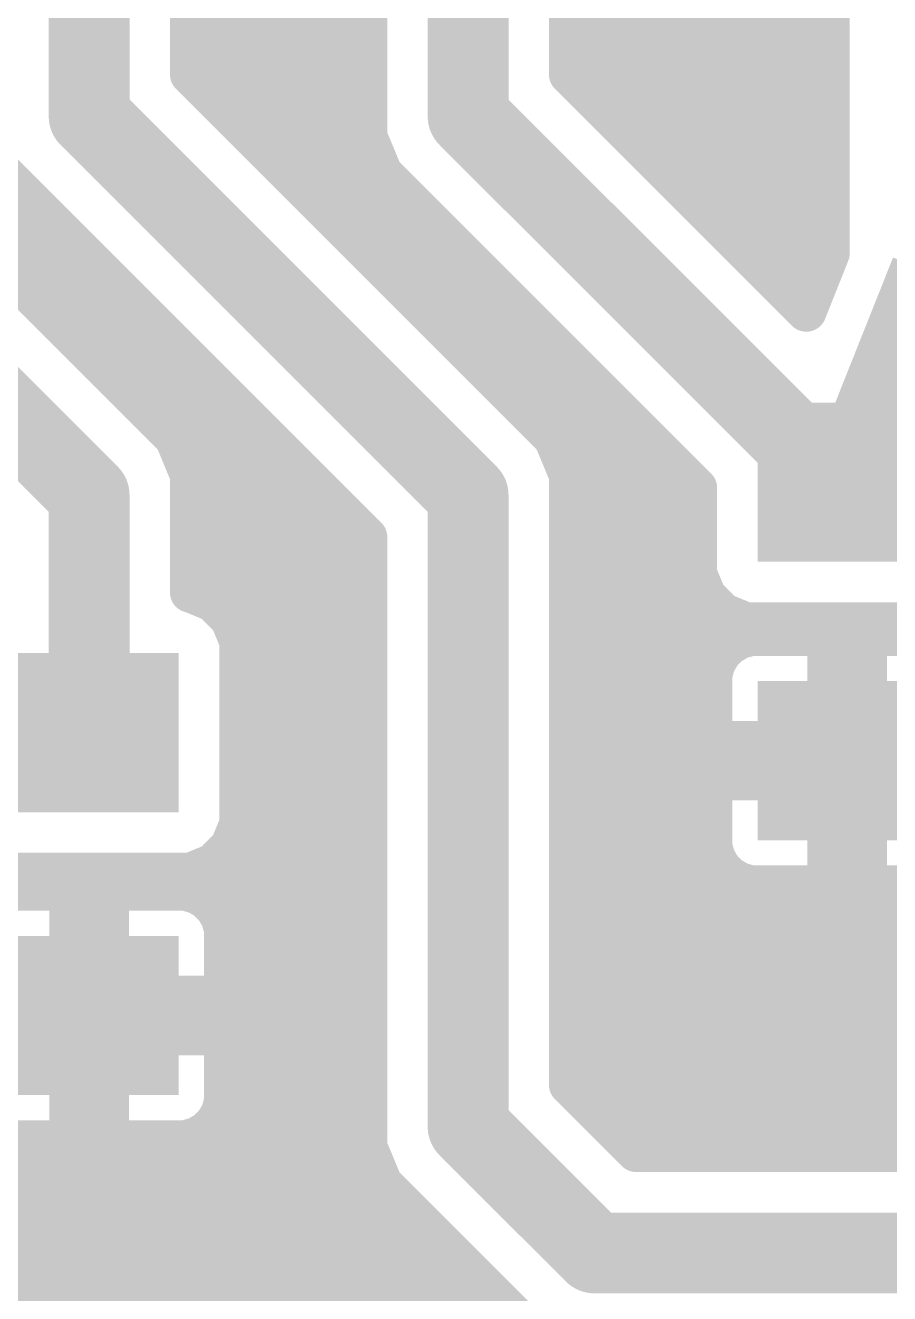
# Model space of a CAD drawing. Extents: x 0.9 to 48.7, y 1 to 48.5.
# Drawn here: x 20.95 to 29.64, y 11.02 to 23.77 of the extents above; entities that cross this region are included whole.
import ezdxf

# ---------------------------------------------------------------- set-up
doc = ezdxf.new("R2010")
doc.units = 0
doc.layers.add('1', color=22, linetype='CONTINUOUS')

# ---------------------------------------------------------------- blocks, each defined once
blk = doc.blocks.new('RECT')
blk.add_solid([(-0.5, -0.5), (0.5, -0.5), (-0.5, 0.5), (0.5, 0.5)])

msp = doc.modelspace()

# ---------------------------------------------------------------- linework, layer by layer
at = {"layer": '1'}
for points, const_width in [([(25.4, 22.86), (25.4, 26.67)], 0.8128), ([(26.416, 23.2808), (26.416, 26.8721)], 0.4064), ([(24.384, 26.2492), (24.384, 22.6579)], 0.4064), ([(21.59, 22.86), (21.59, 25.88)], 0.8128), ([(22.606, 23.2808), (22.606, 26.0821)], 0.4064), ([(29.034, 24.2064), (29.034, 21.4848)], 0.4064), ([(22.606, 23.9776), (24.384, 23.9776)], 0.4064), ([(26.416, 23.9776), (29.034, 23.9776)], 0.4064), ([(22.606, 23.5712), (24.384, 23.5712)], 0.4064), ([(26.416, 23.5712), (29.034, 23.5712)], 0.4064), ([(26.2613, 19.6255), (22.606, 23.2808)], 0.4064), ([(28.8, 20.8969), (26.416, 23.2808)], 0.4064), ([(22.722, 23.1648), (24.384, 23.1648)], 0.4064), ([(26.532, 23.1648), (29.034, 23.1648)], 0.4064), ([(25.4, 19.05), (21.59, 22.86)], 0.8128), ([(29.08, 19.18), (25.4, 22.86)], 0.8128), ([(23.1284, 22.7584), (24.384, 22.7584)], 0.4064), ([(26.9384, 22.7584), (29.034, 22.7584)], 0.4064), ([(24.384, 22.6579), (24.5387, 22.2845)], 0.4064), ([(20.7287, 22.2845), (21.0145, 21.9987)], 0.4064), ([(23.5348, 22.352), (24.5107, 22.352)], 0.4064), ([(24.5387, 22.2845), (24.8245, 21.9987)], 0.4064), ([(27.3448, 22.352), (29.034, 22.352)], 0.4064), ([(21.0145, 21.9987), (24.384, 18.6292)], 0.4064), ([(24.8245, 21.9987), (27.7004, 19.1228)], 0.4064), ([(20.496, 21.9456), (21.0676, 21.9456)], 0.4064), ([(23.9412, 21.9456), (24.8776, 21.9456)], 0.4064), ([(27.7512, 21.9456), (29.034, 21.9456)], 0.4064), ([(22.1655, 19.9113), (20.496, 21.5808)], 0.4064), ([(20.5376, 21.5392), (21.474, 21.5392)], 0.4064), ([(24.3476, 21.5392), (25.284, 21.5392)], 0.4064), ([(28.1576, 21.5392), (29.034, 21.5392)], 0.4064), ([(29.034, 21.4848), (28.8, 20.8969)], 0.4064), ([(30.05, 21.29), (29.21, 19.18)], 0.8128), ([(19.48, 21.16), (21.59, 19.05)], 0.8128), ([(20.944, 21.1328), (21.8804, 21.1328)], 0.4064), ([(24.754, 21.1328), (25.6904, 21.1328)], 0.4064), ([(28.564, 21.1328), (28.8939, 21.1328)], 0.4064), ([(21.3504, 20.7264), (22.2868, 20.7264)], 0.4064), ([(25.1604, 20.7264), (26.0968, 20.7264)], 0.4064), ([(21.7568, 20.32), (22.6932, 20.32)], 0.4064), ([(25.5668, 20.32), (26.5032, 20.32)], 0.4064), ([(22.1632, 19.9136), (23.0996, 19.9136)], 0.4064), ([(22.4513, 19.6255), (22.1655, 19.9113)], 0.4064), ([(25.9732, 19.9136), (26.9096, 19.9136)], 0.4064), ([(22.606, 19.2521), (22.4513, 19.6255)], 0.4064), ([(26.416, 19.2521), (26.2613, 19.6255)], 0.4064), ([(22.5003, 19.5072), (23.506, 19.5072)], 0.4064), ([(26.3103, 19.5072), (27.316, 19.5072)], 0.4064), ([(29.21, 19.18), (29.08, 19.18)], 0.8128), ([(21.59, 19.05), (21.59, 16.662)], 0.8128), ([(22.606, 18.0716), (22.606, 19.2521)], 0.4064), ([(25.4, 12.7), (25.4, 19.05)], 0.8128), ([(26.416, 13.1208), (26.416, 19.2521)], 0.4064), ([(22.606, 19.1008), (23.9124, 19.1008)], 0.4064), ([(26.416, 19.1008), (27.7004, 19.1008)], 0.4064), ([(27.7004, 19.1228), (27.7004, 18.2587)], 0.4064), ([(22.606, 18.6944), (24.3188, 18.6944)], 0.4064), ([(26.416, 18.6944), (27.7004, 18.6944)], 0.4064), ([(24.384, 18.6292), (24.384, 12.4979)], 0.4064), ([(22.606, 18.288), (24.384, 18.288)], 0.4064), ([(26.416, 18.288), (27.7004, 18.288)], 0.4064), ([(27.7004, 18.2587), (27.7932, 18.0347)], 0.4064), ([(22.6128, 18.0716), (22.606, 18.0716)], 0.4064), ([(22.8368, 17.9788), (22.6128, 18.0716)], 0.4064), ([(23.0083, 17.8073), (22.8368, 17.9788)], 0.4064), ([(27.7932, 18.0347), (27.9647, 17.8632)], 0.4064), ([(22.934, 17.8816), (24.384, 17.8816)], 0.4064), ([(23.1011, 17.5833), (23.0083, 17.8073)], 0.4064), ([(26.416, 17.8816), (27.9463, 17.8816)], 0.4064), ([(27.9647, 17.8632), (28.1887, 17.7704)], 0.4064), ([(28.1887, 17.7704), (30.2313, 17.7704)], 0.4064), ([(23.1011, 15.7407), (23.1011, 17.5833)], 0.4064), ([(28.0293, 17.5459), (27.9441, 17.4607)], 0.4064), ([(28.1335, 17.606), (28.0293, 17.5459)], 0.4064), ([(28.2498, 17.6372), (28.1335, 17.606)], 0.4064), ([(29.0132, 17.6372), (28.2498, 17.6372)], 0.4064), ([(29.0132, 16.5768), (29.0132, 17.6372)], 0.4064), ([(30.1702, 17.6372), (29.4068, 17.6372)], 0.4064), ([(29.4068, 17.6372), (29.4068, 16.5768)], 0.4064), ([(23.1011, 17.4752), (24.384, 17.4752)], 0.4064), ([(26.416, 17.4752), (27.9586, 17.4752)], 0.4064), ([(27.9441, 17.4607), (27.884, 17.3565)], 0.4064), ([(29.0132, 17.4752), (29.4068, 17.4752)], 0.4064), ([(27.884, 17.3565), (27.8528, 17.2402)], 0.4064), ([(27.8528, 17.2402), (27.8528, 16.5768)], 0.4064), ([(23.1011, 17.0688), (24.384, 17.0688)], 0.4064), ([(26.416, 17.0688), (27.8528, 17.0688)], 0.4064), ([(29.0132, 17.0688), (29.4068, 17.0688)], 0.4064), ([(23.1011, 16.6624), (24.384, 16.6624)], 0.4064), ([(26.416, 16.6624), (27.8528, 16.6624)], 0.4064), ([(29.0132, 16.6624), (29.4068, 16.6624)], 0.4064), ([(27.8528, 16.5768), (29.0132, 16.5768)], 0.4064), ([(29.0132, 16.5768), (29.0132, 16.1832)], 0.4064), ([(29.4068, 16.5768), (29.0132, 16.5768)], 0.4064), ([(29.4068, 16.1832), (29.4068, 16.5768)], 0.4064), ([(29.4068, 16.5768), (30.5672, 16.5768)], 0.4064), ([(23.1011, 16.256), (24.384, 16.256)], 0.4064), ([(26.416, 16.256), (29.0132, 16.256)], 0.4064), ([(29.4068, 16.256), (32.8232, 16.256)], 0.4064), ([(29.0132, 16.1832), (27.8528, 16.1832)], 0.4064), ([(27.8528, 16.1832), (27.8528, 15.5198)], 0.4064), ([(29.0132, 15.1228), (29.0132, 16.1832)], 0.4064), ([(29.0132, 16.1832), (29.4068, 16.1832)], 0.4064), ([(29.4068, 16.1832), (29.4068, 15.1228)], 0.4064), ([(30.5672, 16.1832), (29.4068, 16.1832)], 0.4064), ([(23.0083, 15.5167), (23.1011, 15.7407)], 0.4064), ([(23.1011, 15.8496), (24.384, 15.8496)], 0.4064), ([(26.416, 15.8496), (27.8528, 15.8496)], 0.4064), ([(29.0132, 15.8496), (29.4068, 15.8496)], 0.4064), ([(22.8368, 15.3452), (23.0083, 15.5167)], 0.4064), ([(27.8528, 15.5198), (27.884, 15.4035)], 0.4064), ([(22.9348, 15.4432), (24.384, 15.4432)], 0.4064), ([(26.416, 15.4432), (27.8733, 15.4432)], 0.4064), ([(27.884, 15.4035), (27.9441, 15.2993)], 0.4064), ([(29.0132, 15.4432), (29.4068, 15.4432)], 0.4064), ([(20.5672, 15.2524), (22.6128, 15.2524)], 0.4064), ([(22.6128, 15.2524), (22.8368, 15.3452)], 0.4064), ([(27.9441, 15.2993), (28.0293, 15.2141)], 0.4064), ([(28.0293, 15.2141), (28.1335, 15.154)], 0.4064), ([(28.1335, 15.154), (28.2498, 15.1228)], 0.4064), ([(28.2498, 15.1228), (29.0132, 15.1228)], 0.4064), ([(29.4068, 15.1228), (30.1702, 15.1228)], 0.4064), ([(21.3932, 15.0752), (20.6283, 15.0752)], 0.4064), ([(21.3932, 14.0148), (21.3932, 15.0752)], 0.4064), ([(21.3932, 15.0368), (21.7868, 15.0368)], 0.4064), ([(22.5517, 15.0752), (21.7868, 15.0752)], 0.4064), ([(21.7868, 15.0752), (21.7868, 14.0148)], 0.4064), ([(22.668, 15.044), (22.5517, 15.0752)], 0.4064), ([(22.7722, 14.9839), (22.668, 15.044)], 0.4064), ([(22.6805, 15.0368), (24.384, 15.0368)], 0.4064), ([(22.8574, 14.8987), (22.7722, 14.9839)], 0.4064), ([(26.416, 15.0368), (36.5889, 15.0368)], 0.4064), ([(22.9175, 14.7945), (22.8574, 14.8987)], 0.4064), ([(22.9487, 14.6782), (22.9175, 14.7945)], 0.4064), ([(21.3932, 14.6304), (21.7868, 14.6304)], 0.4064), ([(22.9487, 14.0148), (22.9487, 14.6782)], 0.4064), ([(22.9487, 14.6304), (24.384, 14.6304)], 0.4064), ([(26.416, 14.6304), (36.5889, 14.6304)], 0.4064), ([(21.3932, 14.224), (21.7868, 14.224)], 0.4064), ([(22.9487, 14.224), (24.384, 14.224)], 0.4064), ([(26.416, 14.224), (36.7044, 14.224)], 0.4064), ([(20.2313, 14.0148), (21.3932, 14.0148)], 0.4064), ([(21.7868, 14.0148), (21.3932, 14.0148)], 0.4064), ([(21.3932, 14.0148), (21.3932, 13.6212)], 0.4064), ([(21.7868, 13.6212), (21.7868, 14.0148)], 0.4064), ([(21.7868, 14.0148), (22.9487, 14.0148)], 0.4064), ([(16.7068, 13.8176), (21.3932, 13.8176)], 0.4064), ([(21.7868, 13.8176), (24.384, 13.8176)], 0.4064), ([(26.416, 13.8176), (36.806, 13.8176)], 0.4064), ([(21.3932, 13.6212), (20.2313, 13.6212)], 0.4064), ([(21.3932, 12.5608), (21.3932, 13.6212)], 0.4064), ([(21.3932, 13.6212), (21.7868, 13.6212)], 0.4064), ([(22.9487, 13.6212), (21.7868, 13.6212)], 0.4064), ([(21.7868, 13.6212), (21.7868, 12.5608)], 0.4064), ([(22.9487, 12.9578), (22.9487, 13.6212)], 0.4064), ([(21.3932, 13.4112), (21.7868, 13.4112)], 0.4064), ([(22.9487, 13.4112), (24.384, 13.4112)], 0.4064), ([(26.416, 13.4112), (36.5889, 13.4112)], 0.4064), ([(27.0908, 12.446), (26.416, 13.1208)], 0.4064), ([(21.3932, 13.0048), (21.7868, 13.0048)], 0.4064), ([(22.9175, 12.8415), (22.9487, 12.9578)], 0.4064), ([(22.9487, 13.0048), (24.384, 13.0048)], 0.4064), ([(26.532, 13.0048), (36.5889, 13.0048)], 0.4064), ([(22.8574, 12.7373), (22.9175, 12.8415)], 0.4064), ([(26.67, 11.43), (25.4, 12.7)], 0.8128), ([(22.7722, 12.6521), (22.8574, 12.7373)], 0.4064), ([(20.6283, 12.5608), (21.3932, 12.5608)], 0.4064), ([(21.3932, 12.5984), (21.7868, 12.5984)], 0.4064), ([(21.7868, 12.5608), (22.5517, 12.5608)], 0.4064), ([(22.5517, 12.5608), (22.668, 12.592)], 0.4064), ([(22.668, 12.592), (22.7722, 12.6521)], 0.4064), ([(22.6791, 12.5984), (24.384, 12.5984)], 0.4064), ([(26.9384, 12.5984), (36.5889, 12.5984)], 0.4064), ([(24.384, 12.4979), (24.5387, 12.1245)], 0.4064), ([(36.5889, 12.446), (27.0908, 12.446)], 0.4064), ([(13.716, 12.192), (24.5107, 12.192)], 0.4064), ([(24.5387, 12.1245), (24.8245, 11.8387)], 0.4064), ([(13.716, 11.7856), (24.8776, 11.7856)], 0.4064), ([(24.8245, 11.8387), (26.0945, 10.5687)], 0.4064), ([(38.1, 11.43), (26.67, 11.43)], 0.8128), ([(13.716, 11.3792), (25.284, 11.3792)], 0.4064), ([(13.716, 10.9728), (25.6904, 10.9728)], 0.4064)]:
    msp.add_lwpolyline(points, dxfattribs=dict(at, const_width=const_width))
for points, const_width in [([(22.606, 23.6728, 1), (22.606, 23.4696)], 0.2032), ([(24.384, 23.4696, 1), (24.384, 23.6728)], 0.2032), ([(26.416, 23.6728, 1), (26.416, 23.4696)], 0.2032), ([(29.034, 23.4696, 1), (29.034, 23.6728)], 0.2032), ([(22.6778, 23.3527, 1), (22.5342, 23.209)], 0.2032), ([(26.4878, 23.3527, 1), (26.3442, 23.209)], 0.2032), ([(22.5044, 23.2808, 1), (22.7076, 23.2808)], 0.2032), ([(22.722, 23.2664, 1), (22.722, 23.0632)], 0.2032), ([(24.384, 23.0632, 1), (24.384, 23.2664)], 0.2032), ([(26.3144, 23.2808, 1), (26.5176, 23.2808)], 0.2032), ([(26.532, 23.2664, 1), (26.532, 23.0632)], 0.2032), ([(29.034, 23.0632, 1), (29.034, 23.2664)], 0.2032), ([(21.7337, 23.0037, 1), (21.4463, 22.7163)], 0.4064), ([(25.5437, 23.0037, 1), (25.2563, 22.7163)], 0.4064), ([(21.3868, 22.86, 1), (21.7932, 22.86)], 0.4064), ([(23.1284, 22.86, 1), (23.1284, 22.6568)], 0.2032), ([(24.384, 22.6568, 1), (24.384, 22.86)], 0.2032), ([(25.1968, 22.86, 1), (25.6032, 22.86)], 0.4064), ([(26.9384, 22.86, 1), (26.9384, 22.6568)], 0.2032), ([(29.034, 22.6568, 1), (29.034, 22.86)], 0.2032), ([(24.4779, 22.6968, 1), (24.2901, 22.619)], 0.2032), ([(24.2824, 22.6579, 1), (24.4856, 22.6579)], 0.2032), ([(23.5348, 22.4536, 1), (23.5348, 22.2504)], 0.2032), ([(24.6105, 22.3563, 1), (24.4668, 22.2126)], 0.2032), ([(24.5107, 22.2504, 1), (24.5107, 22.4536)], 0.2032), ([(27.3448, 22.4536, 1), (27.3448, 22.2504)], 0.2032), ([(29.034, 22.2504, 1), (29.034, 22.4536)], 0.2032), ([(24.4448, 22.2456, 1), (24.6325, 22.3234)], 0.2032), ([(21.0863, 22.0705, 1), (20.9426, 21.9268)], 0.2032), ([(24.8963, 22.0705, 1), (24.7526, 21.9268)], 0.2032), ([(20.9426, 21.9268, 1), (21.0863, 22.0705)], 0.2032), ([(21.0676, 21.844, 1), (21.0676, 22.0472)], 0.2032), ([(23.9412, 22.0472, 1), (23.9412, 21.844)], 0.2032), ([(24.7526, 21.9268, 1), (24.8963, 22.0705)], 0.2032), ([(24.8776, 21.844, 1), (24.8776, 22.0472)], 0.2032), ([(27.7512, 22.0472, 1), (27.7512, 21.844)], 0.2032), ([(29.034, 21.844, 1), (29.034, 22.0472)], 0.2032), ([(21.474, 21.4376, 1), (21.474, 21.6408)], 0.2032), ([(24.3476, 21.6408, 1), (24.3476, 21.4376)], 0.2032), ([(25.284, 21.4376, 1), (25.284, 21.6408)], 0.2032), ([(28.1576, 21.6408, 1), (28.1576, 21.4376)], 0.2032), ([(29.1284, 21.4472, 1), (28.9396, 21.5224)], 0.2032), ([(29.034, 21.4376, 1), (29.034, 21.6408)], 0.2032), ([(28.9324, 21.4848, 1), (29.1356, 21.4848)], 0.2032), ([(20.944, 21.2344, 1), (20.944, 21.0312)], 0.2032), ([(21.8804, 21.0312, 1), (21.8804, 21.2344)], 0.2032), ([(24.754, 21.2344, 1), (24.754, 21.0312)], 0.2032), ([(25.6904, 21.0312, 1), (25.6904, 21.2344)], 0.2032), ([(28.564, 21.2344, 1), (28.564, 21.0312)], 0.2032), ([(28.8939, 21.0312, 1), (28.8939, 21.2344)], 0.2032), ([(28.7281, 20.825, 1), (28.8718, 20.9687)], 0.2032), ([(21.3504, 20.828, 1), (21.3504, 20.6248)], 0.2032), ([(22.2868, 20.6248, 1), (22.2868, 20.828)], 0.2032), ([(25.1604, 20.828, 1), (25.1604, 20.6248)], 0.2032), ([(26.0968, 20.6248, 1), (26.0968, 20.828)], 0.2032), ([(28.7056, 20.9345, 1), (28.8943, 20.8593)], 0.2032), ([(21.7568, 20.4216, 1), (21.7568, 20.2184)], 0.2032), ([(22.6932, 20.2184, 1), (22.6932, 20.4216)], 0.2032), ([(25.5668, 20.4216, 1), (25.5668, 20.2184)], 0.2032), ([(26.5032, 20.2184, 1), (26.5032, 20.4216)], 0.2032), ([(22.1632, 20.0152, 1), (22.1632, 19.812)], 0.2032), ([(22.2374, 19.9832, 1), (22.0937, 19.8395)], 0.2032), ([(22.0937, 19.8395, 1), (22.2374, 19.9832)], 0.2032), ([(23.0996, 19.812, 1), (23.0996, 20.0152)], 0.2032), ([(25.9732, 20.0152, 1), (25.9732, 19.812)], 0.2032), ([(26.9096, 19.812, 1), (26.9096, 20.0152)], 0.2032), ([(22.5452, 19.6644, 1), (22.3575, 19.5866)], 0.2032), ([(22.3795, 19.5537, 1), (22.5232, 19.6974)], 0.2032), ([(26.3552, 19.6644, 1), (26.1675, 19.5866)], 0.2032), ([(26.1895, 19.5537, 1), (26.3332, 19.6974)], 0.2032), ([(22.5003, 19.6088, 1), (22.5003, 19.4056)], 0.2032), ([(23.506, 19.4056, 1), (23.506, 19.6088)], 0.2032), ([(26.3103, 19.6088, 1), (26.3103, 19.4056)], 0.2032), ([(27.316, 19.4056, 1), (27.316, 19.6088)], 0.2032), ([(29.08, 19.3832, 1), (29.08, 18.9768)], 0.4064), ([(28.9363, 19.0363, 1), (29.2237, 19.3237)], 0.4064), ([(29.21, 18.9768, 1), (29.21, 19.3832)], 0.4064), ([(21.7932, 19.05, 1), (21.3868, 19.05)], 0.4064), ([(21.4463, 18.9063, 1), (21.7337, 19.1937)], 0.4064), ([(22.7076, 19.2521, 1), (22.5044, 19.2521)], 0.2032), ([(22.5121, 19.2132, 1), (22.6999, 19.291)], 0.2032), ([(25.6032, 19.05, 1), (25.1968, 19.05)], 0.4064), ([(25.2563, 18.9063, 1), (25.5437, 19.1937)], 0.4064), ([(26.5176, 19.2521, 1), (26.3144, 19.2521)], 0.2032), ([(26.3221, 19.2132, 1), (26.5099, 19.291)], 0.2032), ([(29.0212, 19.2552, 1), (29.3988, 19.1048)], 0.4064), ([(22.606, 19.2024, 1), (22.606, 18.9992)], 0.2032), ([(23.9124, 18.9992, 1), (23.9124, 19.2024)], 0.2032), ([(26.416, 19.2024, 1), (26.416, 18.9992)], 0.2032), ([(27.802, 19.1228, 1), (27.5988, 19.1228)], 0.2032), ([(27.6286, 19.0509, 1), (27.7722, 19.1946)], 0.2032), ([(27.7004, 18.9992, 1), (27.7004, 19.2024)], 0.2032), ([(22.606, 18.796, 1), (22.606, 18.5928)], 0.2032), ([(24.3188, 18.5928, 1), (24.3188, 18.796)], 0.2032), ([(26.416, 18.796, 1), (26.416, 18.5928)], 0.2032), ([(27.7004, 18.5928, 1), (27.7004, 18.796)], 0.2032), ([(24.4856, 18.6292, 1), (24.2824, 18.6292)], 0.2032), ([(24.3122, 18.5573, 1), (24.4558, 18.701)], 0.2032), ([(22.606, 18.3896, 1), (22.606, 18.1864)], 0.2032), ([(24.384, 18.1864, 1), (24.384, 18.3896)], 0.2032), ([(26.416, 18.3896, 1), (26.416, 18.1864)], 0.2032), ([(27.7943, 18.2976, 1), (27.6065, 18.2199)], 0.2032), ([(27.7004, 18.1864, 1), (27.7004, 18.3896)], 0.2032), ([(22.606, 18.1732, 1), (22.606, 17.97)], 0.2032), ([(22.6516, 18.1655, 1), (22.5739, 17.9777)], 0.2032), ([(22.6128, 17.97, 1), (22.6128, 18.1732)], 0.2032), ([(27.5988, 18.2587, 1), (27.802, 18.2587)], 0.2032), ([(22.5044, 18.0716, 1), (22.7076, 18.0716)], 0.2032), ([(22.9087, 18.0506, 1), (22.765, 17.9069)], 0.2032), ([(22.7979, 17.8849, 1), (22.8757, 18.0727)], 0.2032), ([(27.865, 18.1065, 1), (27.7214, 17.9628)], 0.2032), ([(27.6993, 17.9958, 1), (27.8871, 18.0736)], 0.2032), ([(22.934, 17.9832, 1), (22.934, 17.78)], 0.2032), ([(23.1022, 17.8462, 1), (22.9144, 17.7684)], 0.2032), ([(24.384, 17.78, 1), (24.384, 17.9832)], 0.2032), ([(26.416, 17.9832, 1), (26.416, 17.78)], 0.2032), ([(28.0036, 17.9571, 1), (27.9258, 17.7693)], 0.2032), ([(27.8928, 17.7914, 1), (28.0365, 17.935)], 0.2032), ([(27.9463, 17.78, 1), (27.9463, 17.9832)], 0.2032), ([(22.9364, 17.7355, 1), (23.0801, 17.8792)], 0.2032), ([(28.1887, 17.872, 1), (28.1887, 17.6688)], 0.2032), ([(28.1499, 17.6765, 1), (28.2276, 17.8643)], 0.2032), ([(23.2027, 17.5833, 1), (22.9995, 17.5833)], 0.2032), ([(27.9785, 17.6338, 1), (28.0801, 17.4579)], 0.2032), ([(28.1011, 17.474, 1), (27.9574, 17.6177)], 0.2032), ([(28.1072, 17.7042, 1), (28.1598, 17.5079)], 0.2032), ([(28.1843, 17.5181, 1), (28.0827, 17.694)], 0.2032), ([(28.2498, 17.7388, 1), (28.2498, 17.5356)], 0.2032), ([(28.2761, 17.5391, 1), (28.2235, 17.7353)], 0.2032), ([(29.1148, 17.6372, 1), (28.9116, 17.6372)], 0.2032), ([(29.0132, 17.5356, 1), (29.0132, 17.7388)], 0.2032), ([(29.4068, 17.7388, 1), (29.4068, 17.5356)], 0.2032), ([(29.5084, 17.6372, 1), (29.3052, 17.6372)], 0.2032), ([(23.1011, 17.5768, 1), (23.1011, 17.3736)], 0.2032), ([(23.0072, 17.5444, 1), (23.195, 17.6221)], 0.2032), ([(24.384, 17.3736, 1), (24.384, 17.5768)], 0.2032), ([(26.416, 17.5768, 1), (26.416, 17.3736)], 0.2032), ([(27.8723, 17.5326, 1), (28.016, 17.3889)], 0.2032), ([(28.0321, 17.4099, 1), (27.8562, 17.5115)], 0.2032), ([(27.9586, 17.3736, 1), (27.9586, 17.5768)], 0.2032), ([(29.0132, 17.5768, 1), (29.0132, 17.3736)], 0.2032), ([(29.4068, 17.3736, 1), (29.4068, 17.5768)], 0.2032), ([(27.796, 17.4073, 1), (27.9719, 17.3057)], 0.2032), ([(27.9821, 17.3302, 1), (27.7858, 17.3828)], 0.2032), ([(27.9544, 17.2402, 1), (27.7512, 17.2402)], 0.2032), ([(27.7547, 17.2665, 1), (27.9509, 17.2139)], 0.2032), ([(23.1011, 17.1704, 1), (23.1011, 16.9672)], 0.2032), ([(24.384, 16.9672, 1), (24.384, 17.1704)], 0.2032), ([(26.416, 17.1704, 1), (26.416, 16.9672)], 0.2032), ([(27.8528, 16.9672, 1), (27.8528, 17.1704)], 0.2032), ([(29.0132, 17.1704, 1), (29.0132, 16.9672)], 0.2032), ([(29.4068, 16.9672, 1), (29.4068, 17.1704)], 0.2032), ([(21.3868, 16.662, 1), (21.7932, 16.662)], 0.4064), ([(23.1011, 16.764, 1), (23.1011, 16.5608)], 0.2032), ([(24.384, 16.5608, 1), (24.384, 16.764)], 0.2032), ([(26.416, 16.764, 1), (26.416, 16.5608)], 0.2032), ([(27.8528, 16.5608, 1), (27.8528, 16.764)], 0.2032), ([(29.0132, 16.764, 1), (29.0132, 16.5608)], 0.2032), ([(29.4068, 16.5608, 1), (29.4068, 16.764)], 0.2032), ([(27.8528, 16.6784, 1), (27.8528, 16.4752)], 0.2032), ([(29.1148, 16.5768, 1), (28.9116, 16.5768)], 0.2032), ([(29.0132, 16.6784, 1), (29.0132, 16.4752)], 0.2032), ([(29.0132, 16.4752, 1), (29.0132, 16.6784)], 0.2032), ([(29.5084, 16.5768, 1), (29.3052, 16.5768)], 0.2032), ([(29.4068, 16.6784, 1), (29.4068, 16.4752)], 0.2032), ([(29.4068, 16.4752, 1), (29.4068, 16.6784)], 0.2032), ([(27.7512, 16.5768, 1), (27.9544, 16.5768)], 0.2032), ([(28.9116, 16.5768, 1), (29.1148, 16.5768)], 0.2032), ([(29.3052, 16.5768, 1), (29.5084, 16.5768)], 0.2032), ([(23.1011, 16.3576, 1), (23.1011, 16.1544)], 0.2032), ([(24.384, 16.1544, 1), (24.384, 16.3576)], 0.2032), ([(26.416, 16.3576, 1), (26.416, 16.1544)], 0.2032), ([(29.0132, 16.1544, 1), (29.0132, 16.3576)], 0.2032), ([(29.4068, 16.3576, 1), (29.4068, 16.1544)], 0.2032), ([(27.8528, 16.2848, 1), (27.8528, 16.0816)], 0.2032), ([(27.9544, 16.1832, 1), (27.7512, 16.1832)], 0.2032), ([(29.1148, 16.1832, 1), (28.9116, 16.1832)], 0.2032), ([(29.0132, 16.2848, 1), (29.0132, 16.0816)], 0.2032), ([(29.0132, 16.0816, 1), (29.0132, 16.2848)], 0.2032), ([(29.5084, 16.1832, 1), (29.3052, 16.1832)], 0.2032), ([(29.4068, 16.2848, 1), (29.4068, 16.0816)], 0.2032), ([(29.4068, 16.0816, 1), (29.4068, 16.2848)], 0.2032), ([(28.9116, 16.1832, 1), (29.1148, 16.1832)], 0.2032), ([(29.3052, 16.1832, 1), (29.5084, 16.1832)], 0.2032), ([(23.1011, 15.9512, 1), (23.1011, 15.748)], 0.2032), ([(23.195, 15.7019, 1), (23.0072, 15.7796)], 0.2032), ([(24.384, 15.748, 1), (24.384, 15.9512)], 0.2032), ([(26.416, 15.9512, 1), (26.416, 15.748)], 0.2032), ([(27.8528, 15.748, 1), (27.8528, 15.9512)], 0.2032), ([(29.0132, 15.9512, 1), (29.0132, 15.748)], 0.2032), ([(29.4068, 15.748, 1), (29.4068, 15.9512)], 0.2032), ([(22.9995, 15.7407, 1), (23.2027, 15.7407)], 0.2032), ([(23.0801, 15.4448, 1), (22.9364, 15.5885)], 0.2032), ([(27.9509, 15.5461, 1), (27.7547, 15.4935)], 0.2032), ([(22.9348, 15.5448, 1), (22.9348, 15.3416)], 0.2032), ([(22.9144, 15.5556, 1), (23.1022, 15.4778)], 0.2032), ([(24.384, 15.3416, 1), (24.384, 15.5448)], 0.2032), ([(26.416, 15.5448, 1), (26.416, 15.3416)], 0.2032), ([(27.7512, 15.5198, 1), (27.9544, 15.5198)], 0.2032), ([(27.9719, 15.4543, 1), (27.796, 15.3527)], 0.2032), ([(27.8733, 15.3416, 1), (27.8733, 15.5448)], 0.2032), ([(29.0132, 15.5448, 1), (29.0132, 15.3416)], 0.2032), ([(29.4068, 15.3416, 1), (29.4068, 15.5448)], 0.2032), ([(22.5739, 15.3463, 1), (22.6516, 15.1585)], 0.2032), ([(22.6128, 15.1508, 1), (22.6128, 15.354)], 0.2032), ([(22.765, 15.417, 1), (22.9087, 15.2734)], 0.2032), ([(22.8757, 15.2513, 1), (22.7979, 15.4391)], 0.2032), ([(27.7858, 15.3772, 1), (27.9821, 15.4298)], 0.2032), ([(28.016, 15.3711, 1), (27.8723, 15.2274)], 0.2032), ([(27.8562, 15.2485, 1), (28.0321, 15.3501)], 0.2032), ([(28.0801, 15.3021, 1), (27.9785, 15.1262)], 0.2032), ([(27.9574, 15.1423, 1), (28.1011, 15.286)], 0.2032), ([(28.1598, 15.2521, 1), (28.1072, 15.0558)], 0.2032), ([(28.0827, 15.066, 1), (28.1843, 15.2419)], 0.2032), ([(28.2498, 15.2244, 1), (28.2498, 15.0212)], 0.2032), ([(28.2235, 15.0247, 1), (28.2761, 15.2209)], 0.2032), ([(29.0132, 15.0212, 1), (29.0132, 15.2244)], 0.2032), ([(29.4068, 15.2244, 1), (29.4068, 15.0212)], 0.2032), ([(21.4948, 15.0752, 1), (21.2916, 15.0752)], 0.2032), ([(21.3932, 15.1384, 1), (21.3932, 14.9352)], 0.2032), ([(21.3932, 14.9736, 1), (21.3932, 15.1768)], 0.2032), ([(21.7868, 15.1768, 1), (21.7868, 14.9736)], 0.2032), ([(21.8884, 15.0752, 1), (21.6852, 15.0752)], 0.2032), ([(21.7868, 14.9352, 1), (21.7868, 15.1384)], 0.2032), ([(22.578, 15.1733, 1), (22.5254, 14.9771)], 0.2032), ([(22.5517, 14.9736, 1), (22.5517, 15.1768)], 0.2032), ([(22.7188, 15.132, 1), (22.6172, 14.9561)], 0.2032), ([(22.6805, 15.1384, 1), (22.6805, 14.9352)], 0.2032), ([(22.6417, 14.9459, 1), (22.6943, 15.1422)], 0.2032), ([(22.8441, 15.0557, 1), (22.7004, 14.912)], 0.2032), ([(24.384, 14.9352, 1), (24.384, 15.1384)], 0.2032), ([(26.416, 15.1384, 1), (26.416, 14.9352)], 0.2032), ([(28.9116, 15.1228, 1), (29.1148, 15.1228)], 0.2032), ([(29.3052, 15.1228, 1), (29.5084, 15.1228)], 0.2032), ([(22.7214, 14.8959, 1), (22.823, 15.0718)], 0.2032), ([(22.9453, 14.9495, 1), (22.7694, 14.8479)], 0.2032), ([(22.7855, 14.8269, 1), (22.9292, 14.9706)], 0.2032), ([(23.0157, 14.8208, 1), (22.8194, 14.7682)], 0.2032), ([(22.8296, 14.7437, 1), (23.0055, 14.8453)], 0.2032), ([(21.3932, 14.732, 1), (21.3932, 14.5288)], 0.2032), ([(21.7868, 14.5288, 1), (21.7868, 14.732)], 0.2032), ([(23.0503, 14.6782, 1), (22.8471, 14.6782)], 0.2032), ([(22.9487, 14.732, 1), (22.9487, 14.5288)], 0.2032), ([(22.8506, 14.6519, 1), (23.0468, 14.7045)], 0.2032), ([(24.384, 14.5288, 1), (24.384, 14.732)], 0.2032), ([(26.416, 14.732, 1), (26.416, 14.5288)], 0.2032), ([(21.3932, 14.3256, 1), (21.3932, 14.1224)], 0.2032), ([(21.7868, 14.1224, 1), (21.7868, 14.3256)], 0.2032), ([(22.9487, 14.3256, 1), (22.9487, 14.1224)], 0.2032), ([(24.384, 14.1224, 1), (24.384, 14.3256)], 0.2032), ([(26.416, 14.3256, 1), (26.416, 14.1224)], 0.2032), ([(21.3932, 14.1164, 1), (21.3932, 13.9132)], 0.2032), ([(21.4948, 14.0148, 1), (21.2916, 14.0148)], 0.2032), ([(21.3932, 13.9132, 1), (21.3932, 14.1164)], 0.2032), ([(21.8884, 14.0148, 1), (21.6852, 14.0148)], 0.2032), ([(21.7868, 14.1164, 1), (21.7868, 13.9132)], 0.2032), ([(21.7868, 13.9132, 1), (21.7868, 14.1164)], 0.2032), ([(22.9487, 13.9132, 1), (22.9487, 14.1164)], 0.2032), ([(21.2916, 14.0148, 1), (21.4948, 14.0148)], 0.2032), ([(21.6852, 14.0148, 1), (21.8884, 14.0148)], 0.2032), ([(22.8471, 14.0148, 1), (23.0503, 14.0148)], 0.2032), ([(21.3932, 13.716, 1), (21.3932, 13.9192)], 0.2032), ([(21.7868, 13.9192, 1), (21.7868, 13.716)], 0.2032), ([(24.384, 13.716, 1), (24.384, 13.9192)], 0.2032), ([(26.416, 13.9192, 1), (26.416, 13.716)], 0.2032), ([(21.4948, 13.6212, 1), (21.2916, 13.6212)], 0.2032), ([(21.3932, 13.7228, 1), (21.3932, 13.5196)], 0.2032), ([(21.3932, 13.5196, 1), (21.3932, 13.7228)], 0.2032), ([(21.7868, 13.7228, 1), (21.7868, 13.5196)], 0.2032), ([(21.8884, 13.6212, 1), (21.6852, 13.6212)], 0.2032), ([(21.7868, 13.5196, 1), (21.7868, 13.7228)], 0.2032), ([(23.0503, 13.6212, 1), (22.8471, 13.6212)], 0.2032), ([(22.9487, 13.5196, 1), (22.9487, 13.7228)], 0.2032), ([(21.2916, 13.6212, 1), (21.4948, 13.6212)], 0.2032), ([(21.6852, 13.6212, 1), (21.8884, 13.6212)], 0.2032), ([(21.3932, 13.5128, 1), (21.3932, 13.3096)], 0.2032), ([(21.7868, 13.3096, 1), (21.7868, 13.5128)], 0.2032), ([(22.9487, 13.5128, 1), (22.9487, 13.3096)], 0.2032), ([(24.384, 13.3096, 1), (24.384, 13.5128)], 0.2032), ([(26.416, 13.5128, 1), (26.416, 13.3096)], 0.2032), ([(26.4878, 13.1927, 1), (26.3442, 13.049)], 0.2032), ([(21.3932, 13.1064, 1), (21.3932, 12.9032)], 0.2032), ([(21.7868, 12.9032, 1), (21.7868, 13.1064)], 0.2032), ([(22.9487, 13.1064, 1), (22.9487, 12.9032)], 0.2032), ([(23.0468, 12.9315, 1), (22.8506, 12.9841)], 0.2032), ([(24.384, 12.9032, 1), (24.384, 13.1064)], 0.2032), ([(26.3144, 13.1208, 1), (26.5176, 13.1208)], 0.2032), ([(26.532, 13.1064, 1), (26.532, 12.9032)], 0.2032), ([(23.0055, 12.7907, 1), (22.8296, 12.8923)], 0.2032), ([(22.8471, 12.9578, 1), (23.0503, 12.9578)], 0.2032), ([(25.5437, 12.8437, 1), (25.2563, 12.5563)], 0.4064), ([(22.7694, 12.7881, 1), (22.9453, 12.6865)], 0.2032), ([(22.9292, 12.6654, 1), (22.7855, 12.8091)], 0.2032), ([(22.8194, 12.8678, 1), (23.0157, 12.8152)], 0.2032), ([(25.1968, 12.7, 1), (25.6032, 12.7)], 0.4064), ([(21.3932, 12.7, 1), (21.3932, 12.4968)], 0.2032), ([(21.3932, 12.4592, 1), (21.3932, 12.6624)], 0.2032), ([(21.7868, 12.6624, 1), (21.7868, 12.4592)], 0.2032), ([(21.7868, 12.4968, 1), (21.7868, 12.7)], 0.2032), ([(22.5254, 12.6589, 1), (22.578, 12.4627)], 0.2032), ([(22.5517, 12.4592, 1), (22.5517, 12.6624)], 0.2032), ([(22.6172, 12.6799, 1), (22.7188, 12.504)], 0.2032), ([(22.6791, 12.7, 1), (22.6791, 12.4968)], 0.2032), ([(22.6943, 12.4938, 1), (22.6417, 12.6901)], 0.2032), ([(22.7004, 12.724, 1), (22.8441, 12.5803)], 0.2032), ([(22.823, 12.5642, 1), (22.7214, 12.7401)], 0.2032), ([(24.384, 12.4968, 1), (24.384, 12.7)], 0.2032), ([(26.9384, 12.7, 1), (26.9384, 12.4968)], 0.2032), ([(21.2916, 12.5608, 1), (21.4948, 12.5608)], 0.2032), ([(21.6852, 12.5608, 1), (21.8884, 12.5608)], 0.2032), ([(24.4779, 12.5368, 1), (24.2901, 12.459)], 0.2032), ([(27.0908, 12.5476, 1), (27.0908, 12.3444)], 0.2032), ([(24.2824, 12.4979, 1), (24.4856, 12.4979)], 0.2032), ([(27.019, 12.3742, 1), (27.1627, 12.5178)], 0.2032), ([(24.5107, 12.0904, 1), (24.5107, 12.2936)], 0.2032), ([(24.6105, 12.1963, 1), (24.4668, 12.0526)], 0.2032), ([(24.4448, 12.0856, 1), (24.6325, 12.1634)], 0.2032), ([(24.8963, 11.9105, 1), (24.7526, 11.7668)], 0.2032), ([(24.7526, 11.7668, 1), (24.8963, 11.9105)], 0.2032), ([(24.8776, 11.684, 1), (24.8776, 11.8872)], 0.2032), ([(26.67, 11.6332, 1), (26.67, 11.2268)], 0.4064), ([(26.5263, 11.2863, 1), (26.8137, 11.5737)], 0.4064), ([(25.284, 11.2776, 1), (25.284, 11.4808)], 0.2032), ([(25.6904, 10.8712, 1), (25.6904, 11.0744)], 0.2032)]:
    msp.add_lwpolyline(points, format="xyb", dxfattribs=dict(at, const_width=const_width))

# ---------------------------------------------------------------- block references
at = {"layer": '1', "xscale": 1.6}
for p, yscale, rotation in [((29.21, 19.18), 1.8, 90), ((21.59, 16.662), 1.803, 270), ((29.21, 16.38), 1.8, 90), ((21.59, 13.818), 1.803, 270)]:
    msp.add_blockref('RECT', p, dxfattribs=dict(at, yscale=yscale, rotation=rotation))

doc.saveas('drawing.dxf')
